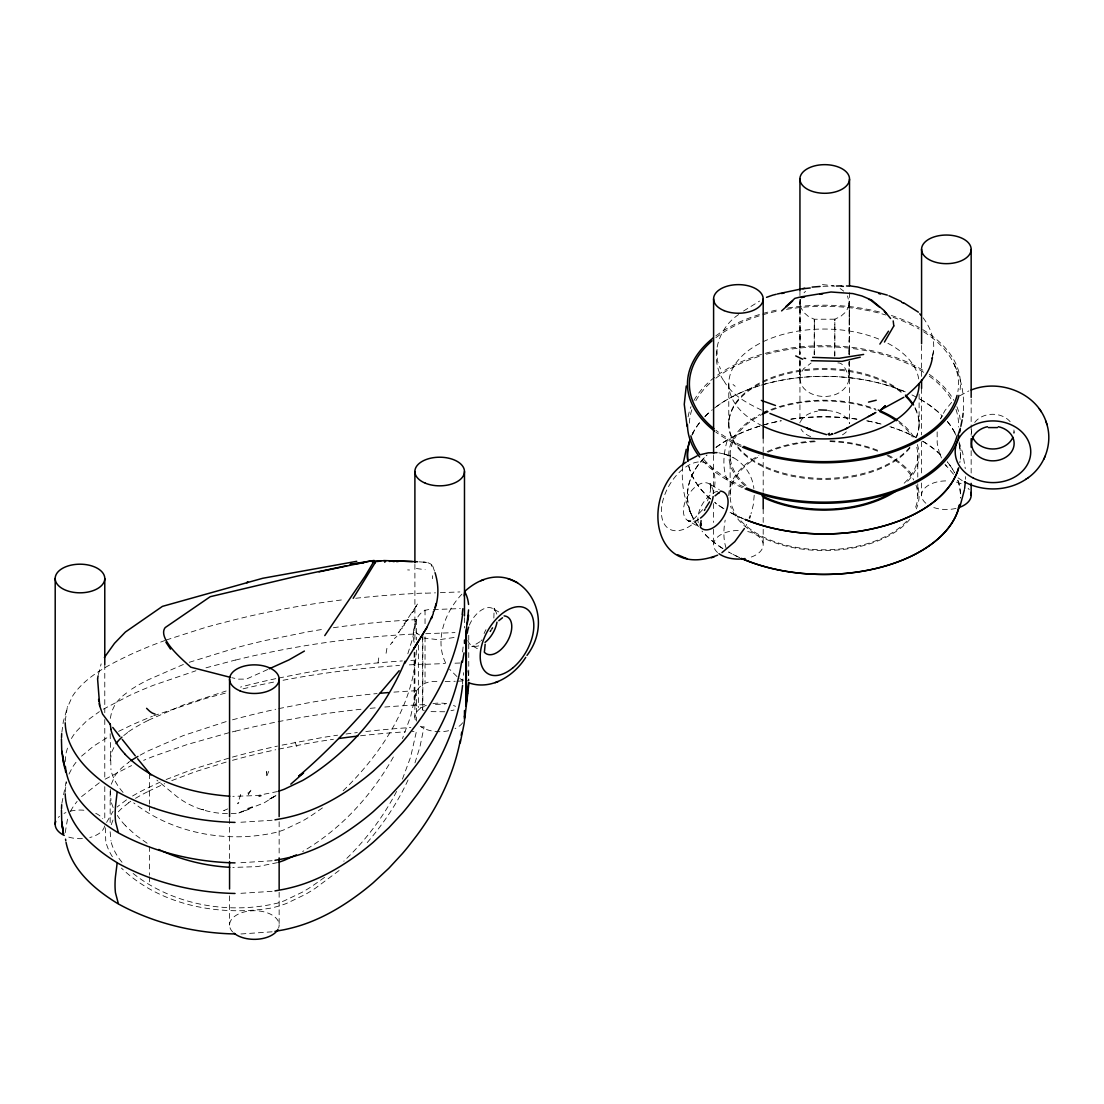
<?xml version="1.0" encoding="UTF-8"?>
<svg xmlns="http://www.w3.org/2000/svg" width="1104" height="1104" viewBox="0 0 1104 1104"><rect width="100%" height="100%" fill="white"/><g stroke="black" fill="none" stroke-linecap="round" stroke-linejoin="round"><path stroke-width="0.75" stroke-dasharray="5 3.75" d="M799.793 349.485L799.779 354.563M799.779 360.884C800.717 370.544 796.853 382.439 805.313 389.767C818.009 401.194 844.905 398.13 848.962 379.666M814.214 342.847L814.214 354.729M834.734 343.33L834.734 356.095M849.004 349.319L848.99 354.398M849.28 319.304L849.252 341.026M849.28 320.05L849.266 310.279M800.041 341.177L800.014 302.772L800 354.356M814.228 339.066L814.297 319.277L808.307 316.379L803.643 312.294L800.869 307.547L800.014 302.772M834.845 340.791L834.845 325.666M849.017 341.688L849.017 340.722M849.224 351.472L849.211 302.634L847.513 295.927M799.986 359.559L799.834 378.327L800.717 373.552L803.519 368.777L811.109 363.037M814.283 354.522L814.324 323.569M834.803 355.888L834.831 319.208L840.862 316.282L845.54 312.156L848.341 307.409L849.211 302.606L849.252 304.262M849.183 361.049L848.948 379.79M849.211 355.088L849.211 353.294M849.045 330.234L849.059 327.488M849.211 354.191L849.224 350.534M837.853 362.94C846.547 361.767 850.177 385.793 849.017 375.194M432.589 578.703L432.63 575.722M110.165 733.705L110.966 769.75M110.29 789.47L110.966 800.345M110.165 831.781L110.966 840.834M849.183 303.669L849.211 302.634L849.252 304M754.225 495.241L753.287 504.887L751.024 513.733M65.205 721.16L67.178 707.981L72.395 696.403A112.028 64.681 0 0 1 75.776 691.532C89.728 674.365 110.069 664.318 129.623 654.948A360.07 207.883 0 0 1 135.557 652.257L143.63 648.779A366.818 211.789 0 0 1 153.773 644.667L164.813 640.527M65.205 761.636L65.992 753.397L68.31 745.145M65.205 792.23L66.323 782.336M65.205 832.72L67.703 817.912M1014.038 431.664L1013.941 433.306A21.252 17.36 0.5 0 0 1013.817 429.221M414.152 642.335C411.033 630.867 415.863 607.807 431.664 609.643M422.846 634.772L422.846 707.264C416.677 709.251 412.717 701.799 414.538 696.334C417.34 685.156 427.579 679.843 438.412 681.886M965.476 479.288L965.586 476.611M717.034 349.306L717.324 360.608L720.443 368.902M800.096 301.282L800.428 299.46M800 302.91L800.11 301.157M682.741 466.219C681.113 482.572 683.969 499.394 691.228 514.147M963.309 410.702C964.703 393.7 960.701 376.45 952.711 361.436M110.165 760.697L111.766 751.921L114.94 745.255M266.368 775.256L266.699 771.53L266.726 775.519M937.158 431.871L937.186 443.008L939.118 451.881M849.004 304.966L849.128 301.061M462.548 651.953L463.335 644.915M462.397 683.956L463.652 672.695M110.29 718.4L111.766 711.445L114.94 704.766A67.855 39.178 0 0 1 116.651 702.31A77.68 44.85 0 0 1 122.834 695.865L128.699 691.256M105.294 827.807L105.763 841.013M932.756 355.295C935.944 342.019 931.1 328.302 923.054 317.731M61.865 732.256L63.287 721.768L67.703 706.339M61.865 803.326L66.24 781.522M378.01 662.897L378.92 656.825M422.846 707.264L422.432 709.872L424.24 710.548M932.521 356.689L933.322 351.817M386.083 653.278L387.049 647.579M333.422 627.721A526.056 303.71 0 0 1 416.47 619.634L412.468 638.954L407.473 654.907M416.47 650.008C413.945 704.89 381.128 754.06 342.599 791.292M393.921 692.125A526.056 303.71 0 0 1 416.47 690.718L410.66 716.427L402.449 738.617M493.861 618.033L494.123 608.221L495.227 610.719L492.881 608.58L500.167 612.748M98.38 674.572L101.14 663.89M111.256 784.226L114.94 775.85A67.855 39.178 0 0 1 116.651 773.393A77.68 44.85 0 0 1 122.834 766.949L128.699 762.326M111.256 824.716L113.132 819.623M240.686 794.452L237.733 803.781L238.85 802.47M414.966 762.864L419.934 746.897L424.102 726.777A547.888 316.324 0 0 0 418.209 727.094M106.591 822.439L113.091 811.205M266.947 775.698L268.7 771.42M707.554 500.857L710.493 490.838L710.051 483.317L711.404 485.884L709.058 483.745L719.27 489.583M402.449 779.107L410.66 756.916L416.47 731.193A526.056 303.71 0 0 0 412.234 731.428M68.986 774.07L72.395 767.473A112.028 64.681 0 0 1 75.776 762.602L77.114 760.96M951.648 402.367L944.9 410.633L940.498 418.913L941.022 417.754M941.395 416.926L941.919 415.78M408.052 779.962C397.178 803.698 382.26 825.433 365.107 845.043M692.015 435.017L693.34 432.271L691.904 435.238M745.545 526.484L746.635 524.4M396.612 791.416C383.047 817.374 365.093 841.082 343.813 861.203M70.546 811.233L72.395 807.962A112.028 64.681 0 0 1 75.776 803.091L77.114 801.435M393.369 756.999C373.58 792.134 346.187 823.377 312.335 845.526A212.23 122.53 0 0 1 302.634 851.529M71.429 738.521L72.395 736.892A112.028 64.681 0 0 1 75.776 732.007L86.623 720.926L99.374 711.625M248.303 794.494L251.56 789.153L248.221 794.052L248 789.415M702.641 509.62L694.554 518.3L688.841 521.557L690.911 520.895L687.806 521.64L690.773 521.488L687.737 520.522L697.949 526.36M417.547 604.067L415.394 606.896L417.974 605.144L415.642 606.924L403.995 624.133L406.451 622.214L404.188 624.16M400.421 630.053L398.213 632.758L400.697 630.743M390.333 644.584L392.845 641.879L389.698 644.488M461.914 594.145C444.774 612.14 433.762 641.41 446.554 664.746M804.043 292.808L805.534 291.29M481.109 640.734L481.993 639.851M81.558 756.13L93.647 746.083L109.048 736.451M81.558 796.619L99.374 782.708M480.212 641.576L471.808 646.668L474.596 646.323L471.56 645.357L478.846 649.525M394.376 638.54L396.86 636.428M738.645 314.543C716.662 329.075 708.685 360.663 724.845 382.329M123.745 735.554L128.699 731.731M339.094 870.532L315.578 888.099A221.159 127.678 0 0 1 305.477 894.35L286.516 903.445A83.642 48.3 0 0 1 277.863 906.329L276.373 906.743A70.67 40.807 0 0 1 270.439 908.178C218.882 916.389 159.983 905.377 121.44 868.103M401.98 626.989L404.533 625.057M324.576 877.363L312.335 886.015A212.23 122.53 0 0 1 302.634 892.018L284.432 900.74A81.53 47.072 0 0 1 277.546 903.1C228.666 914.83 172.555 904.921 132.811 873.223M399.952 629.846L402.615 627.9M128.699 802.815L122.82 807.424A77.68 44.85 0 0 0 117.314 813.041M322.437 807.907L312.335 814.945A212.23 122.53 0 0 1 302.634 820.934L284.432 829.656A81.53 47.072 0 0 1 277.546 832.016C229.025 843.704 173.466 833.948 133.736 802.912M126.491 799.834L118.1 806.21A84.677 48.893 0 0 0 117.162 807.038M275.903 795.556L264.049 802.912L237.898 813.124C216.729 815.483 194.304 809.867 177.275 796.895L156.865 780.1M743.53 311.038L759.593 301.075M959.969 395.674L968.815 390.94M103.238 709.223L129.623 695.437A360.07 207.883 0 0 1 135.557 692.746L143.63 689.255A366.818 211.789 0 0 1 153.773 685.156L195.905 670.763M132.59 795.998L133.846 795.266A219.544 126.753 0 0 1 144.679 789.429L160.273 782.06M105.156 779.162L129.623 766.507A360.07 207.883 0 0 1 131.597 765.61M118.625 731.359L129.623 726.018A360.07 207.883 0 0 1 135.557 723.327L143.63 719.849A366.818 211.789 0 0 1 152.421 716.275M148.309 720.25L183.361 704.959L226.168 690.994M148.309 791.32L164.689 783.633M267.706 669.493L246.358 679.112L238.243 679.139L231.785 677.677M227.686 808.901L223.67 810.667L227.493 809.646M166.138 779.521L193.614 769.005L230.75 757.565M171.755 780.611L195.284 771.724L226.168 762.064M183.361 664.47L148.309 679.76A174.418 100.699 0 0 0 128.575 691.187M153.773 715.737L204.516 698.818A556.361 321.209 0 0 1 216.37 695.534L225.865 693.022M244.922 810.778L249.269 809.149M238.892 812.999L245.295 810.681M166.207 640.016L204.516 627.748A556.361 321.209 0 0 1 216.37 624.45L235.442 619.551A583.436 336.844 0 0 1 344.738 599.555M189.281 662.29L238.878 647.027A577.323 333.311 0 0 1 265.526 640.444L306.926 632.012A526.056 303.71 0 0 1 325.004 628.99M277.546 791.527L257.453 795.556L232.834 796.357M277.546 862.61L257.453 866.626L232.834 867.44M226.168 721.588L183.361 735.554L148.309 750.83A174.418 100.699 0 0 0 139.159 755.743M205.965 667.823L235.442 660.026M232.502 719.822L238.878 718.111A577.323 333.311 0 0 1 265.526 711.528L275.779 709.237M232.392 757.109L239.03 755.315A601.611 347.332 0 0 1 266.823 748.457L277.49 746.083M232.502 760.311L238.878 758.586A577.323 333.311 0 0 1 265.526 752.017L275.779 749.726M229.052 732.697L187.363 744.455L153.773 756.226A366.818 211.789 0 0 0 143.63 760.339M232.24 731.897L235.442 731.11M454.061 637.491L438.84 639.768L424.24 638.043M450.97 710.714L454.061 709.996M275.779 678.656L265.526 680.933A577.323 333.311 0 0 0 240.479 687.102M278.719 678.035L306.926 672.502A526.056 303.71 0 0 1 402.367 660.937M278.719 708.616L306.926 703.082A526.056 303.71 0 0 1 377.085 693.56M282.1 745.103L320.919 737.789A547.888 316.324 0 0 1 337.562 735.195M278.719 749.105L306.926 743.572A526.056 303.71 0 0 1 333.422 739.28M272.095 820.258L237.829 822.439M272.095 860.747L237.829 862.914M272.095 891.328L237.829 893.509M272.095 931.817L240.631 933.998M444.788 711.763L428.421 711.611M419.479 634.952L416.18 632.813L414.152 627.169M822.439 284.597L833.713 285.757M425.73 593.207L435.487 592.848M440.358 592.669L459.871 591.937M433.348 609.574L460.327 608.58M425.73 633.696L455 632.606M425.73 664.291L445.243 663.559M455 663.2L459.871 663.021M445.147 681.637L455.276 681.265M456.959 681.196L468.758 680.768L468.758 635.242M435.487 704.407L445.243 704.048M407.624 569.912L409.515 569.995M823.018 286.309L834.721 286.088M834.831 319.194L814.31 319.249L814.324 320.712M419.23 561.839L427.386 562.447L430.643 563.951L432.575 565.759L434.534 571.154M416.401 568.532L425.164 569.692M718.883 452.847L725.645 454.365M725.852 454.448C740.894 458.96 752.279 472.981 753.88 488.561M724.058 453.868L733.787 457.884M761.594 410.122C747.491 403.346 731.952 395.398 724.086 381.101M459.885 678.587L463.031 680.381M461.417 679.553L462.893 680.312M962.246 480.626L957.375 477.383M147.108 843.235L135.599 835.038L125.235 825.53M840.158 288.53L843.746 291.166M457.001 676.586L449.576 669.231M296.852 746.594L295.072 742.164M735.181 386.276L733.015 384.509M953.552 474.251L945.024 464.273M945.686 465.267L946.349 466.247M954.546 432.271L955.954 435.169M689.42 510.365L693.34 518.507M954.781 365.797L956.575 369.523M941.477 457.967L938.717 450.639M433.527 568.16L432.727 566.09M958.962 441.697L962.743 452.957L965.282 468.634M939.394 452.709L939.794 453.937M431.471 565.013L431.816 566.338M971.52 431.595L971.617 433.237A21.252 17.36 0.5 0 1 971.727 429.152M834.831 319.235L834.845 320.284M849.252 304.566L849.266 310.831M849.252 304.883L849.252 305.587M849.266 306.374L849.266 307.257M849.004 373.511L848.99 362.209M814.324 321.361L814.324 322.975M834.845 324.797L834.845 322.354M971.161 399.11L971.161 423.177M971.161 424.902L971.161 435.211M971.161 450.694L971.161 473.036M921.578 345.455L921.578 376.395M921.578 388.429L921.578 434.852M921.578 441.724L921.578 474.403M921.578 482.986L921.578 495.034M919.108 394.1L919.108 424.474M917.769 455.152L917.769 477.08M917.769 483.828L917.769 495.627M849.514 292.629L849.514 354.522M849.514 361.394L849.514 423.287M799.945 290.545L799.945 354.149M799.945 361.036L799.945 422.929M763.195 438.191L763.195 451.936M763.195 453.661L763.195 491.487M763.195 508.682L763.195 522.427M763.195 529.313L763.195 544.783M730.144 455.152L730.144 495.627M728.778 383.985L728.778 424.474M713.598 455.4L713.598 493.226M713.598 503.548L713.598 522.454M713.598 529.327L713.598 544.81M464.48 617.647L464.48 627.969M425.04 609.905L425.04 626.768M425.04 636.884L425.04 682.41M422.432 637.367L422.432 709.872M418.361 645.122L418.361 707.512M416.47 619.634L416.47 639.878M416.47 690.718L416.47 721.078M414.897 564.379L414.897 641.741M414.897 652.064L414.897 717.393M414.152 652.45L414.152 699.66M279.146 821.776L279.146 856.166M279.146 892.267L279.146 924.931M229.563 818.519L229.563 859.781M229.563 895.882L229.563 925.111M149.606 773.711L149.606 804.071M149.606 805.768L149.606 814.2M149.606 846.478L149.606 875.155M149.606 876.838L149.606 885.27M110.165 791.292L110.165 823.336M104.783 664.567L104.783 712.701M104.783 719.573L104.783 779.755M104.783 786.628L104.783 819.292M922.737 329.613A136.482 78.798 0 0 1 959.79 391.575M741.101 446.596A136.482 78.798 0 0 1 715.82 432.064M715.82 335.892A136.482 78.798 0 0 1 778.044 309.769M787.732 308.016A136.482 78.798 0 0 1 882.372 312.777M891.383 315.482A136.482 78.798 0 0 1 919.287 327.598M727.439 480.185A61.548 34.086 -61.9 0 1 727.439 439.696M915.037 408.577A95.165 54.938 0 0 1 916.292 437.736M909.944 447.989A95.165 54.938 0 0 1 768.536 469.131A95.165 54.938 0 0 1 757.689 385.034A95.165 54.938 0 0 1 902.962 393.852M762.271 425.827A95.165 54.938 0 0 1 749.023 350.106A95.165 54.938 0 0 1 879.515 339.383M887.92 343.316A95.165 54.938 0 0 1 918.997 381.349M742.426 487.664A136.482 78.798 0 0 1 700.598 458.201M688.096 416.87A136.482 78.798 0 0 1 690.98 406.714M693.961 400.435A136.482 78.798 0 0 1 924.973 371.496M929.306 374.38A136.482 78.798 0 0 1 953.925 400.435M956.906 406.714A136.482 78.798 0 0 1 960.149 419.41M917.314 444.526A95.165 54.938 0 0 1 905.487 483.469M744.924 485.76A95.165 54.938 0 0 1 759.966 414.483M770.923 409.529A95.165 54.938 0 0 1 875.651 409.032M898.38 420.914A95.165 54.938 0 0 1 915.037 439.268M918.1 487.678A95.165 54.938 0 0 1 916.292 508.889M909.944 519.156A95.165 54.938 0 0 1 812.171 550.151A95.165 54.938 0 0 1 730.572 506.253M728.778 495.627A95.165 54.938 0 0 1 758.848 455.566M767.114 451.564A95.165 54.938 0 0 1 817.843 440.8M830.042 440.8A95.165 54.938 0 0 1 880.771 451.564M887.92 454.958A95.165 54.938 0 0 1 913.56 477.163M739.777 557.658A136.482 78.798 0 0 1 728.599 552.014A136.51 78.812 0 0 0 739.97 557.755M722.913 548.605A136.482 78.798 0 0 1 703.662 532.859M697.852 525.78A136.482 78.798 0 0 1 707.002 455.014M715.82 447.548A136.482 78.798 0 0 1 781.246 420.79M791.002 419.161A136.482 78.798 0 0 1 856.883 419.161M866.64 420.79A136.482 78.798 0 0 1 882.372 424.419A136.51 78.812 0 0 0 866.75 420.79M889.907 426.655A136.482 78.798 0 0 1 915.699 437.308A136.51 78.812 0 0 0 891.218 427.055M922.737 441.269A136.482 78.798 0 0 1 943.147 457.263M947.287 461.9A136.482 78.798 0 0 1 954.587 472.843A136.51 78.812 0 0 0 947.342 461.941M957.858 480.406A136.482 78.798 0 0 1 960.356 498.152M957.83 480.254A136.51 78.812 0 0 1 960.411 497.573M722.803 548.55A136.51 78.812 0 0 1 702.02 531.065M698.487 526.677A136.51 78.812 0 0 1 706.864 455.11M716.33 447.148A136.51 78.812 0 0 1 781.121 420.803M790.768 419.189A136.51 78.812 0 0 1 857.104 419.175M922.806 441.283A136.51 78.812 0 0 1 942.719 456.794M958.99 443.739A136.482 78.798 0 0 1 959.79 462.742M742.426 518.342A136.482 78.798 0 0 1 728.599 511.525M722.913 508.13A136.482 78.798 0 0 1 714.481 502.21M710.603 499.049A136.482 78.798 0 0 1 688.896 466.564M692.056 434.866A136.482 78.798 0 0 1 700.598 421.411A136.51 78.812 0 0 0 692.387 434.12M704.738 416.774A136.482 78.798 0 0 1 710.603 411.24M714.481 408.08A136.482 78.798 0 0 1 905.459 391.948M911.973 394.928A136.482 78.798 0 0 1 940.884 414.524M947.287 421.411A136.482 78.798 0 0 1 955.829 434.866M959.417 445.505A136.51 78.812 0 0 1 960.08 460.948M743.986 519.018A136.51 78.812 0 0 1 728.612 511.552M723.934 508.778A136.51 78.812 0 0 1 715.309 502.858M710.438 498.925A136.51 78.812 0 0 1 688.468 464.784M705.166 416.305A136.51 78.812 0 0 1 712.342 409.763M716.33 406.658A136.51 78.812 0 0 1 905.252 391.837M920.474 399.413A136.51 78.812 0 0 1 942.719 416.305M947.342 421.452A136.51 78.812 0 0 1 955.498 434.134M726.17 548.26A61.548 34.086 -61.9 0 1 725.19 520.136M955.94 409.308A134.564 77.694 0 0 1 958.451 427.013M743.806 486.864A134.564 77.694 0 0 1 702.323 457.677M689.42 423.191A134.564 77.694 0 0 1 691.987 409.308M695.851 400.711A134.564 77.694 0 0 1 712.066 381.308M715.875 378.189A134.564 77.694 0 0 1 760.518 355.957M766.424 354.232A134.564 77.694 0 0 1 923.662 372.296M929.361 376.174A134.564 77.694 0 0 1 952.076 400.697M923.662 331.807A134.564 77.694 0 0 1 957.872 391.603M741.17 445.229A134.564 77.694 0 0 1 715.875 430.256M715.875 337.7A134.564 77.694 0 0 1 778.624 310.831M786.476 309.368A134.564 77.694 0 0 1 885.932 315.013M893.136 317.345A134.564 77.694 0 0 1 919.108 329.047M916.003 485.167A93.812 54.165 0 0 1 914.995 508.709M906.632 521.226A93.812 54.165 0 0 1 768.025 539.111A93.812 54.165 0 0 1 757.62 457.332M767.929 452.198A93.812 54.165 0 0 1 817.94 441.586M829.973 441.586A93.812 54.165 0 0 1 879.985 452.198M887.023 455.538A93.812 54.165 0 0 1 913.753 479.978M916.775 447.299A93.812 54.165 0 0 1 901.858 485.318M746.056 485.318A93.812 54.165 0 0 1 760.877 415.049M771.682 410.164A93.812 54.165 0 0 1 876.217 410.164M899.194 422.804A93.812 54.165 0 0 1 912.304 436.936M698.059 519.335A37.784 21.901 -59.8 0 1 661.586 515.43A37.784 21.901 -59.8 0 1 691.546 463.79A37.784 21.901 -59.8 0 1 713.129 493.378M698.39 519.487A21.252 12.227 -60.2 0 1 683.417 510.669A21.252 12.227 -60.2 0 1 698.694 484.601A21.252 12.227 -60.2 0 1 713.363 493.957M698.266 522.772A21.252 12.323 -59.8 0 1 703.289 502.72A21.252 12.323 -59.8 0 1 718.883 491.128M974.708 422.446A21.252 17.36 0.5 0 1 1010.533 422.142M747.739 531.535A24.799 14.311 0 0 1 763.168 544.217A24.799 14.311 0 0 1 749.575 557.575M717.503 552.497A24.799 14.311 0 0 1 716.648 537.924A24.799 14.311 0 0 1 738.369 530.486M956.009 508.392A24.799 14.311 0 0 1 932.287 506.984M925.87 503.258A24.799 14.311 0 0 1 925.166 487.789A24.799 14.311 0 0 1 949.233 480.985M956.395 482.117A24.799 14.311 0 0 1 962.246 484.214M968.139 488.354A24.799 14.311 0 0 1 969.215 489.652M846.354 431.83A24.799 14.311 0 0 1 840.572 435.832M810.64 436.604A24.799 14.311 0 0 1 801.021 429.014M800.524 421.742A24.799 14.311 0 0 1 817.471 411.143M827.586 410.605A24.799 14.311 0 0 1 849.418 423.522M915.037 407.555A95.165 54.938 0 0 1 916.292 436.701M909.944 446.968A95.165 54.938 0 0 1 768.536 468.11A95.165 54.938 0 0 1 757.689 384.013A95.165 54.938 0 0 1 902.962 392.831M462.645 722.775A24.799 14.311 0 0 1 455.069 728.599M448.638 730.724A24.799 14.311 0 0 1 420.251 726.266M415.297 719.96A24.799 14.311 0 0 1 426.351 705.318M432.975 703.607A24.799 14.311 0 0 1 446.678 703.648M453.496 705.497A24.799 14.311 0 0 1 455.552 706.381M346.007 734.008A547.888 316.324 0 0 1 357.323 732.545M365.838 731.538A547.888 316.324 0 0 1 410.867 727.536M112.387 856.732A128.326 74.092 0 0 1 105.639 841.027M484.104 633.517A21.252 12.227 -60.2 0 1 485.953 629.666M469.379 625.168A21.252 12.323 -59.8 0 1 484.421 608.539A21.252 12.323 -59.8 0 1 496.8 614.141M478.694 645.854A21.252 12.323 -59.8 0 1 467.834 640.472M104.632 825.916A24.799 14.311 0 0 1 89.769 837.522M82.4 838.612A24.799 14.311 0 0 1 66.033 836.197M58.291 817.429A24.799 14.311 0 0 1 59.506 816.298M64.032 813.413A24.799 14.311 0 0 1 65.909 812.585M70.214 811.205A24.799 14.311 0 0 1 85.187 810.364M95.744 813.303A24.799 14.311 0 0 1 102.769 818.713M232.654 931.955A24.799 14.311 0 0 1 250.594 910.883A24.799 14.311 0 0 1 278.65 927.884M467.765 670.777A55.628 32.113 -60 0 1 468.855 680.713M243.059 688.827A583.436 336.844 0 0 1 275.572 681.72M283.066 680.257A583.436 336.844 0 0 1 399.496 665.477M409.308 664.87A583.436 336.844 0 0 1 425.702 664.084M235.483 731.152A583.436 336.844 0 0 1 363.699 708.975M370.185 708.34A583.436 336.844 0 0 1 376.685 707.733M384.813 707.043A583.436 336.844 0 0 1 425.702 704.573M360.553 735.761A526.056 303.71 0 0 1 405.182 731.842M128.575 802.746A174.418 100.699 0 0 1 130.796 801.283M135.502 798.344A174.418 100.699 0 0 1 148.391 791.375M122.006 862.265A124.021 71.608 0 0 1 110.828 840.848M128.575 762.271A174.418 100.699 0 0 1 129.651 761.539M125.345 825.488A124.021 71.608 0 0 1 117.341 815.428M113.174 807.535A124.021 71.608 0 0 1 110.828 800.359M355.736 598.271A583.436 336.844 0 0 1 425.702 593.014M235.483 660.082A583.436 336.844 0 0 1 417.505 633.862M410.826 660.427A526.056 303.71 0 0 1 416.47 660.123M128.575 731.676A174.418 100.699 0 0 1 148.391 720.305M123.055 792.424A124.021 71.608 0 0 1 110.828 769.764M710.838 486.312L710.81 488.051L710.479 484.256L710.948 486.353M408.383 619.358L406.093 621.276L408.383 619.358M414.138 610.829L411.82 612.665L414.138 610.829M275.227 795.998L268.507 799.724L275.227 795.998M252.388 806.983L247.448 808.432L252.388 806.983M261.455 795.791L258.75 796.136L261.455 795.791M690.138 521.419L690.124 521.392M425.261 562.24L423.453 562.115L427.386 562.447L425.261 562.24M203.522 809.867L201.935 809.329L203.495 809.853"/><path stroke-width="1.5" d="M893.785 325.887L893.205 320.919M97.58 678.753L99.705 705.856L102.562 714.067L110.386 724.486M61.507 737.582L61.7 733.622M61.507 808.666L61.7 804.692M433.375 612.886L433.292 611.754M965.31 481.924L964.634 488.548M462.231 614.293L462.866 608.663M464.273 595.981L464.743 591.758A55.628 32.113 -60 0 1 468.579 604.454M468.579 682.41L465.902 706.036L465.902 633.53L468.579 609.905M467.82 693.077L464.066 723.962L460.23 742.937M682.921 464.894L686.26 449.218M962.647 417.271L963.143 413.338M905.722 396.253C917.603 385.876 930.079 374.173 932.356 357.724M932.245 358.427L932.411 357.42M701.095 520.591L700.543 526.291L700.585 523.531L700.585 525.532M462.383 662.386L464.066 652.878M485.153 644.239L484.477 651.332M686.246 386.027L684.259 404.34L687.116 426.489M962.15 419.851L960.839 426.31M97.621 678.463L98.118 675.869M964.385 489.831L959.997 506.432M117.203 791.692L115.561 805.699A84.304 47.403 -61.3 0 0 115.561 821.652L118.445 832.899A206.765 119.37 0 0 0 154.822 848.907C180.628 857.67 207.787 862.362 235.028 862.886M117.203 862.776L115.437 876.7A84.304 49.901 -58.7 0 0 115.437 892.653L118.445 903.983A206.765 119.37 0 0 0 154.822 919.991C180.628 928.754 207.787 933.446 235.028 933.956M431.402 618.53L431.857 616.86L426.82 627.596M435.086 607.379L436.108 603.557M433.927 611.395C439.061 599.044 438.964 585.313 435.045 572.659M958.079 435.045L959.68 430.174M749.492 518.038L750.292 515.885M431.498 618.199L433.182 613.796M893.785 325.984L884.456 342.074M1027.7 478.046C1044.853 466.288 1053.175 443.077 1046.537 423.232M405.085 661.241C386.234 706.933 353.528 747.091 312.335 774.456A212.23 122.53 0 0 1 302.634 780.459L284.432 789.181A81.53 47.072 0 0 1 278.939 791.099M1043.735 459.333L1044.26 458.188M1044.632 457.36L1045.157 456.2M704.421 510.448L705.042 509.151M104.369 657.501L114.485 643.342L125.401 632.026L162.426 606.372L262.683 578.289L356.758 561.315M705.704 507.881L709.582 501.837M888.499 331.186L879.874 344.089M490.231 631.46L490.976 630.218M526.994 655.39C561.094 610.443 512.353 549.447 465.419 590.764M744.386 528.54L734.822 541.664L721.933 552.676M353.183 598.327L375.029 562.902L374.27 560.818L370.834 560.97L375.029 562.902M418.402 641.258L413.572 649.069L427.11 627.141L404.809 663.352M324.769 635.6L364.996 576.357L374.27 560.818M491.749 629.004L492.563 627.831M525.725 657.377C514.216 675.717 491.446 690.483 469.338 683.003M399.151 670.708C367.908 707.733 335.492 744.814 298.632 776.167L303.572 772.91L290.807 784.144M785.772 306.636L794.852 298.37L800.497 296.962L831.008 291.994L852.895 293.581L862.003 295.996L871.663 300.109L884 310.445L890.583 318.49M384.73 562.267L385.779 560.901M781.604 310.9L792.644 300.992M714.992 495.862L718.704 492.922M498.815 620.696L502.513 617.757M828.028 434.189L829.463 433.292M686.274 462.093C639.644 491.639 650.725 581.077 717.628 555.16M964.413 481.868C983.554 492.136 1008.352 491.239 1026.375 478.97M1025.685 479.44L1028.417 477.535M719.642 492.315L718.207 493.184L719.077 492.66M689.448 459.926L697.038 455.924M304.4 651.056L289.041 659.861L269.224 668.803M903.817 397.288L881.461 409.501M868.475 416.525L869.952 415.725M871.015 415.159L874.465 413.282M834.638 433.486L845.402 429.014L875.858 412.537M845.402 429.014L847.996 427.607M296.327 854.938L284.432 860.251A81.53 47.072 0 0 1 278.939 862.169M766.535 297.335L772.248 295.32M393.783 561.191L397.55 561.274M480.847 580.759L482.2 580.235M482.476 580.138L483.869 579.6M711.335 557.837L712.729 557.299M713.005 557.203L714.343 556.692M495.144 682.672L498.166 681.527M971.189 390.002C1000.086 378.396 1038.422 393.286 1046.937 424.474M700.06 454.765L708.23 452.833L717.007 452.626M876.217 400.228L868.517 402.118M390.485 561.053L389.367 561.412L391.52 561.136M247.682 582.291L246.606 582.622L248.096 582.181M773.048 295.085L776.029 294.34M777.216 294.009L804.747 288.227M781.646 293.54L784.088 292.988M860.251 357.185L842.117 361.339L811.219 360.704M346.794 565.717L296.935 576.191L210.271 596.684L165.172 627.596C156.865 638.526 184.078 660.979 190.785 667.189L230.17 677.304M319.042 571.831L370.047 561.122M801.325 297.611L804.568 297.004M274.979 819.83L283.507 818.285A111.863 64.584 0 0 0 291.953 816.325C314.971 810.515 336.14 799.075 355.309 785.248A351.307 202.832 0 0 0 366.004 777.161A372.158 214.866 0 0 0 373.111 771.296L388.774 756.778L402.422 741.998A559.024 322.741 0 0 0 408.121 735.167L416.622 724.155A583.298 336.761 0 0 0 462.576 614.307M274.979 860.306L283.507 858.774A111.863 64.584 0 0 0 291.953 856.814C314.971 851.005 336.14 839.564 355.309 825.737A351.307 202.832 0 0 0 366.004 817.65A372.158 214.866 0 0 0 373.111 811.785L388.774 797.267L402.422 782.488A559.024 322.741 0 0 0 408.121 775.643L416.622 764.63A583.298 336.761 0 0 0 461.72 661.103M274.979 890.9L283.507 889.369A111.863 64.584 0 0 0 291.953 887.409C314.971 881.599 336.14 870.159 355.309 856.318A351.307 202.832 0 0 0 366.004 848.231A372.158 214.866 0 0 0 373.111 842.38L388.774 827.848L402.422 813.082A559.024 322.741 0 0 0 408.121 806.237L416.622 795.225A583.298 336.761 0 0 0 462.576 685.377M274.979 931.39L283.507 929.844A111.863 64.584 0 0 0 291.953 927.898C314.971 922.088 336.14 910.634 355.309 896.807A351.307 202.832 0 0 0 366.004 888.72A372.158 214.866 0 0 0 373.111 882.855L388.774 868.337L402.422 853.571A559.024 322.741 0 0 0 408.121 846.727L416.622 835.714A583.298 336.761 0 0 0 460.354 740.053M819.996 294.257L822.687 293.857M396.653 561.646L398.751 561.356M812.102 287.095L820.093 286.46M802.87 288.751L810.253 287.978M988.397 427.579L997.436 427.593M363.768 562.902L350.12 564.351L374.146 560.446M375.719 561.646L380.839 561.108L370.834 560.97M863.632 354.439L839.192 358.289L812.641 357.351M836.418 286.033L841.496 285.867M235.028 822.397C207.8 821.859 180.628 817.222 154.85 808.404M235.028 893.467C207.8 892.943 180.628 888.306 154.85 879.474M398.806 561.067L412.385 561.522M383.585 560.542L417.616 561.757M380.673 560.722L383.364 560.818M849.997 285.881L857.587 286.985L887.299 295.113M818.768 409.888L826.634 410.177M841.427 286.226L843.401 286.364M229.701 796.205C192.041 793.39 152.228 782.35 125.235 754.446M229.701 867.289C206.627 866.005 183.775 860.582 162.633 851.212M846.506 285.95L848.755 286.115M394.156 561.37L391.175 561.094L394.225 561.563M804.016 358.193L805.589 358.483M828.98 435.142L832.871 433.982L831.988 433.568M826.523 434.645L813.082 430.588M685.529 558.169L677.594 554.719M685.736 558.238L687.323 558.734M507.881 578.703L509.468 579.2M509.675 579.283L517.597 582.719M878.701 293.512L880.412 294.064M775.477 405.485L761.346 400.421M155.14 714.136L152.324 713.074A47.665 27.517 0 0 1 149.62 711.197L146.597 708.313M868.558 299.294L869.731 299.764M809.743 429.263L810.75 429.663L809.977 429.359M807.617 428.421L806.803 428.09L808.652 428.835L807.866 428.518M769.93 413.448L813.165 430.615M888.968 295.775L901.181 301.461M870.545 300.095L879.791 307.395M158.797 849.459L160.701 850.342M795.736 355.916L802.663 359.214M903.665 302.8L918.362 312.142M117.811 792.065L118.445 792.41A206.765 119.37 0 0 0 154.822 808.418M117.811 863.135L118.445 863.494A206.765 119.37 0 0 0 154.822 879.502M901.609 302.192L903.665 303.379M117.811 832.554C93.716 817.843 68.531 796.315 65.384 766.493M117.811 903.624C94.93 889.617 71.539 869.98 66.047 842.393M884.304 311.494L886.553 313.55M919.742 313.853L921.233 315.427M150.875 775.008L137.655 758.793M112.76 727.467L119.867 736.423M122.24 739.404L135.281 755.812M170.54 649.124L165.904 642.238M1039.292 408.866L1039.968 409.846M1040.63 410.84L1041.307 411.847M1045.861 421.176L1046.261 422.404M61.438 738.907L61.755 750.982L65.729 772.234M61.755 750.982L64.694 768.067M110.966 729.275L110.207 723.838M99.291 703.386L99.705 705.856M63.439 834.017L61.755 822.066L63.439 834.017L61.755 822.066L61.438 809.977M62.514 756.337L63.439 762.947M65.564 839.178L65.771 840.793M65.205 722.775C65.647 741.419 76.466 758.117 89.521 770.689A206.779 119.384 0 0 0 117.231 791.678M65.205 793.845C65.647 812.489 76.466 829.187 89.521 841.759A206.779 119.384 0 0 0 117.231 862.748M971.161 249.532A24.799 14.311 0 0 1 933.708 261.662A24.799 14.311 0 0 1 934.246 236.863A24.799 14.311 0 0 1 971.161 249.532L971.161 397.399M971.161 438.661L971.161 447.244M971.161 483.359L971.161 495.392M921.578 249.173L921.578 343.73M921.578 379.831L921.578 388.429M849.514 179.152A24.799 14.311 0 0 1 812.061 191.282A24.799 14.311 0 0 1 812.599 166.483A24.799 14.311 0 0 1 849.514 179.152L849.514 285.743M799.945 178.793L799.945 290.545M763.195 298.922L763.195 438.191M763.195 493.198L763.195 508.682M713.598 298.949L713.598 453.689M466.371 629.68L466.371 702.185M464.48 471.518L464.48 615.935M464.48 640.003L464.48 643.439M464.48 710.493L464.48 717.365M414.897 471.532L414.897 562.654M279.146 679.084L279.146 816.629M279.146 857.891L279.146 888.83M229.563 679.264L229.563 816.808M229.563 861.506L229.563 889.01M104.783 578.593A24.799 14.311 0 0 1 67.468 590.861A24.799 14.311 0 0 1 67.73 566.062A24.799 14.311 0 0 1 104.783 578.593L104.783 664.567M55.2 578.413L55.2 824.274M958.99 395.398A136.482 78.798 0 0 1 742.426 447.175M714.481 431.043A136.482 78.798 0 0 1 713.156 337.962M905.487 396.143A95.165 54.938 0 0 1 911.863 403.443M919.108 383.985A95.165 54.938 0 0 1 864.556 433.665A95.165 54.938 0 0 1 763.457 426.392M960.259 428.255A136.482 78.798 0 0 1 959.79 432.064M958.99 435.873A136.482 78.798 0 0 1 745.145 488.81M699.646 457.015A136.482 78.798 0 0 1 687.461 424.474M896.42 490.756A95.165 54.938 0 0 1 763.457 497.559M763.457 412.73A95.165 54.938 0 0 1 767.114 411.088M878.246 410.026A95.165 54.938 0 0 1 897.4 420.224M959.417 505.287A136.51 78.812 0 0 1 876.949 568.256A136.51 78.812 0 0 1 741.295 558.348M958.438 468.62A136.51 78.812 0 0 1 745.352 519.57M687.806 460.934A136.51 78.812 0 0 1 690.069 439.765M957.058 435.873A134.564 77.694 0 0 1 746.483 487.982M699.646 454.199A134.564 77.694 0 0 1 690.856 435.873M957.058 395.384A134.564 77.694 0 0 1 743.806 446.375M713.943 428.711A134.564 77.694 0 0 1 712.066 340.819M893.398 491.556A93.812 54.165 0 0 1 762.008 495.82M762.008 414.469A93.812 54.165 0 0 1 767.929 411.709M879.985 411.709A93.812 54.165 0 0 1 896.365 420.721M959.555 504.5A136.482 78.798 0 0 1 878.218 567.925A136.482 78.798 0 0 1 742.426 558.831M958.645 467.834A136.482 78.798 0 0 1 745.145 519.487M687.902 461.472A136.482 78.798 0 0 1 690.028 439.916M720.277 491.101A21.252 12.323 -59.8 0 1 724.072 515.899A21.252 12.323 -59.8 0 1 700.378 527.243M713.156 496.496A21.252 12.227 -60.2 0 1 700.516 518.08M998.333 426.696A21.252 17.36 -0.4 0 1 1010.298 453.399A21.252 17.36 -0.4 0 1 975.453 453.454A21.252 17.36 -0.4 0 1 987.445 426.71M1012.892 437.294A21.252 17.36 0.5 0 1 992.289 448.983A21.252 17.36 0.5 0 1 972.376 436.439M745.103 558.569A24.799 14.311 0 0 1 718.966 553.684M970.706 492.439A24.799 14.311 0 0 1 958.244 507.771M905.487 395.122A95.165 54.938 0 0 1 913.56 404.975M464.37 716.082A24.799 14.311 0 0 1 464.37 718.704M504.1 615.908A21.252 12.227 -60.2 0 1 507.73 640.817A21.252 12.227 -60.2 0 1 484.228 652.036M496.979 622.159A21.252 12.323 -59.8 0 1 485.042 642.404M467.268 633.103A21.252 12.323 -59.8 0 1 468.634 627.141M64.239 835.424A24.799 14.311 0 0 1 55.752 821.362M278.015 929.306A24.799 14.311 0 0 1 257.991 939.187A24.799 14.311 0 0 1 233.869 933.087M468.786 683.431A55.628 32.113 -60 0 1 466.468 697.645M338.818 738.507A526.056 303.71 0 0 1 357.834 736.078M379.886 693.298A526.056 303.71 0 0 1 388.304 692.567M130.796 760.794A174.418 100.699 0 0 1 137.931 756.433M461.72 732.173A583.298 336.761 0 0 1 461.21 735.333M468.579 615.135A55.628 32.113 -60 0 1 467.185 623.691M121.923 737.155A77.68 44.85 0 0 0 116.638 742.799A67.855 39.178 0 0 0 116.03 743.641M125.345 754.418A124.021 71.608 0 0 1 110.828 729.275M885.16 405.955L880.895 409.805L885.173 405.913M98.849 701.316L98.642 699.412L98.849 701.454M973.314 478.06A37.784 30.843 0.4 0 0 1030.736 452.571A37.784 30.843 0.4 0 0 974.86 424.654A37.784 30.843 0.4 0 0 973.314 478.06M724.072 310.624A24.799 14.311 0 0 0 763.085 300.26A24.799 14.311 0 0 0 728.033 285.936A24.799 14.311 0 0 0 724.072 310.624M425.357 483.207A24.799 14.311 0 0 0 464.37 472.843A24.799 14.311 0 0 0 429.318 458.519A24.799 14.311 0 0 0 425.357 483.207M512.615 668.072A37.784 21.901 -59.8 0 0 526.912 609.049A37.784 21.901 -59.8 0 0 481.496 646.254A37.784 21.901 -59.8 0 0 512.615 668.072M239.927 690.814A24.799 14.311 0 0 0 279.022 680.561A24.799 14.311 0 0 0 244.094 666.14A24.799 14.311 0 0 0 239.927 690.814"/></g></svg>
